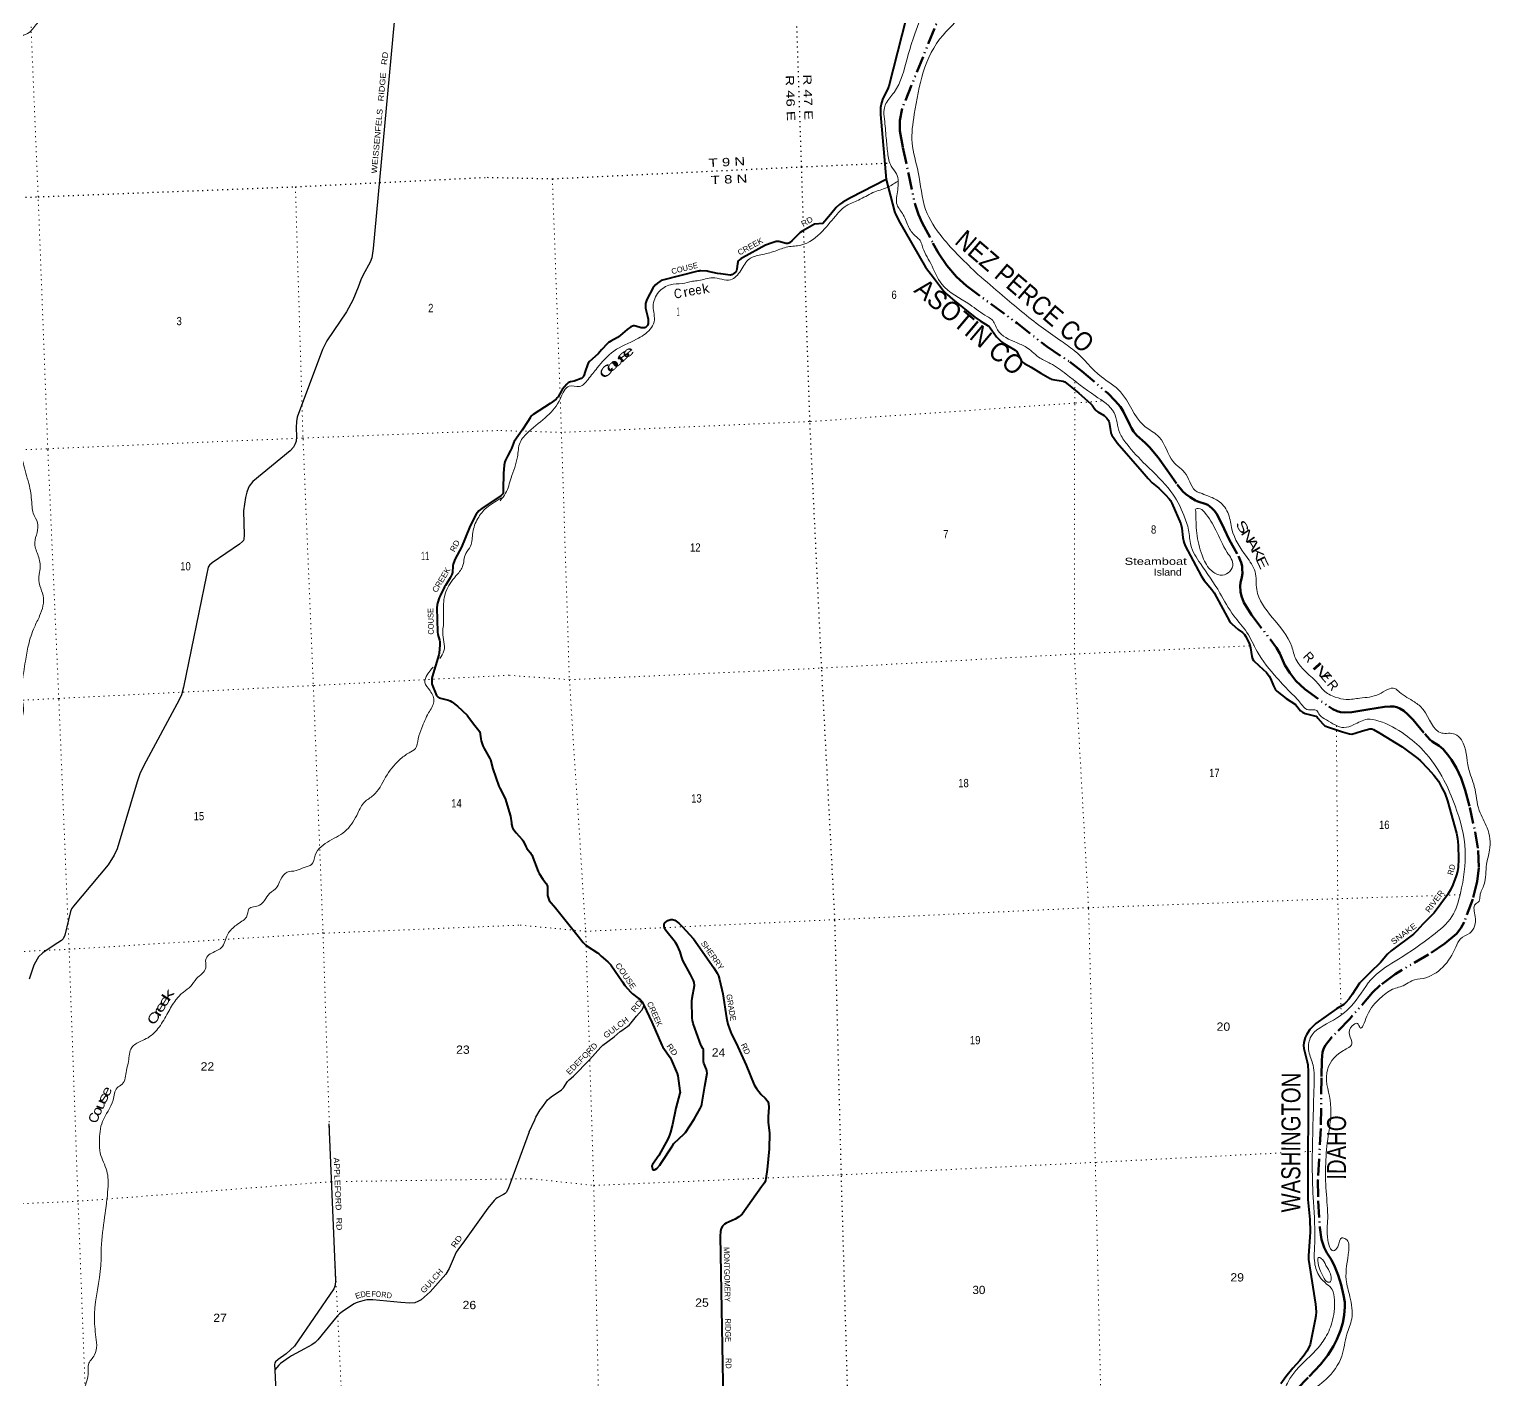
# Model space of a CAD drawing. Header units: feet. Extents: x 757852 to 1040949, y -536576 to -344549.
# Drawn here: x 1005393 to 1036220, y -476782 to -448286 of the extents above; entities that cross this region are included whole.
import ezdxf
from ezdxf.enums import TextEntityAlignment as Align

# ---------------------------------------------------------------- set-up
doc = ezdxf.new("R2010")
doc.units = ezdxf.units.FT
doc.header["$LTSCALE"] = 70
doc.linetypes.add('DASH_DOUBLE_DOT', pattern=[9.2, 5, -1.2, 0.3, -1.2, 0.3, -1.2])
doc.linetypes.add('DOTTED', pattern=[1.5, 0.3, -1.2])
for name, color, linetype, lineweight in [('10', 7, 'DASH_DOUBLE_DOT', 70), ('26', 7, 'Continuous', 40), ('29', 7, 'Continuous', 25), ('39', 7, 'Continuous', 13), ('6', 7, 'DOTTED', 25), ('7', 7, 'DOTTED', 13)]:
    doc.layers.add(name, color=color, linetype=linetype, lineweight=lineweight)
for name, color, linetype in [('12', 7, 'Continuous'), ('27', 7, 'Continuous'), ('30', 7, 'Continuous'), ('41', 7, 'Continuous'), ('42', 7, 'Continuous')]:
    doc.layers.add(name, color=color, linetype=linetype)

msp = doc.modelspace()

# ---------------------------------------------------------------- linework, layer by layer
at = {"layer": '10'}
for points in [[(1025209.83, -446479.5), (1023807.53, -449955.2)], [(1023807.53, -449955.2), (1023752.93, -450214.19), (1023757.72, -450429.3), (1023818.71, -450784.63), (1023938.26, -451327.76), (1024076.96, -451984.03), (1024146.4, -452192.47), (1024229.11, -452373.15), (1024453.38, -452797.05), (1024571.55, -453007.92), (1024749.18, -453268.63), (1024951.62, -453510.1), (1025159.77, -453701.64), (1026233.19, -454489.96), (1026855.29, -454981.7), (1027344.13, -455306.75), (1027595.66, -455501.15), (1028140.06, -455967.54), (1028301.02, -456126.46), (1028407.59, -456255.27), (1028470.34, -456360.49), (1028606.04, -456632.15), (1028643.34, -456700.87), (1028686.13, -456770.6), (1028721.16, -456817.42), (1028756.79, -456859.17), (1028932.07, -457010.47), (1029021.19, -457105.24), (1029204.34, -457323.12), (1029392.66, -457587.4), (1029606.96, -457890.54), (1029724.51, -458038.64), (1029791.51, -458095.93), (1029876.37, -458159.2), (1029991.3, -458230.01), (1030011.94, -458240.3), (1030026.25, -458246.39), (1030038.74, -458251.12), (1030061.65, -458258.96), (1030199.3, -458298.58), (1030255.03, -458322.04), (1030337.45, -458389.72), (1030384.27, -458439.76), (1030432.39, -458503.76), (1030493.62, -458606.46), (1030597.21, -458828.79), (1030700.42, -459050.49), (1030901.13, -459406.73), (1030956.06, -459536.08), (1030974.23, -459615.18), (1030975.44, -459672.48), (1030981.54, -459770), (1030967.96, -459844.66), (1030940.3, -459969.03), (1030934.32, -460030.28), (1030944.01, -460155.7), (1030961.19, -460246.22), (1031013.44, -460384.71), (1031176.41, -460642.85), (1031702.13, -461339.51), (1031771.46, -461456.39), (1031875.49, -461702.88), (1031981.19, -461869.27), (1032111.34, -462033.75), (1032299.6, -462210.83), (1032801.73, -462579.15)], [(1032801.73, -462579.15), (1032887.52, -462629.07), (1032982.91, -462673.76), (1033051.57, -462694.8), (1033125.7, -462702.82), (1033290.68, -462692.68), (1033629.96, -462638.47), (1033981.96, -462584.03), (1034097.89, -462574.26), (1034173.7, -462577.23), (1034238.46, -462590.29), (1034305.65, -462617.57), (1034383.09, -462667.26), (1034469.42, -462744.14), (1034583.16, -462860.9), (1034826.61, -463156.25), (1034935.82, -463273.27), (1034986.21, -463314.89), (1035130.56, -463405.48), (1035214.56, -463480.09), (1035337.27, -463621.56), (1035391, -463701.26), (1035494.62, -463880.07), (1035594.81, -464088.72), (1035682.67, -464341.14), (1035777.91, -464705.55), (1035889.15, -465220.83), (1035953.78, -465617.76), (1035968.49, -465979.75), (1035933.78, -466270.19), (1035839.28, -466643.15), (1035658.74, -467125.05), (1035589.48, -467253.92), (1035494.67, -467375.96), (1035254.62, -467577.87), (1034909.46, -467806.79), (1034201.34, -468221.52), (1033889.25, -468456.82), (1033726.77, -468610.77), (1033247.05, -469166.42), (1032863.72, -469561.29), (1032732.39, -469721.17), (1032697.34, -469786.39), (1032673.24, -469868.36), (1032655.1, -470035.21), (1032650.87, -470407.9), (1032635.17, -471477.55), (1032575.71, -472571.99), (1032578.45, -473007.14), (1032617.56, -473572.08), (1032649.07, -473820.55), (1032704.16, -473991.06)], [(1032704.16, -473991.06), (1032760.33, -474103.34), (1032863.46, -474252.42), (1032931.81, -474400.35), (1033000.37, -474576.11), (1033066, -474779.63), (1033117.03, -474996.34), (1033140.41, -475148.09), (1033144.99, -475242.02), (1033131.53, -475418.31), (1033098.67, -475578.24), (1033051.64, -475740.39), (1032974.46, -475933.01), (1032901.49, -476072.27), (1032780.1, -476261.77), (1032625.62, -476457.94), (1032371.53, -476731.3), (1032107.9, -477002.43)]]:
    msp.add_lwpolyline(points, dxfattribs=at)
at = {"layer": '26'}
for points in [[(1023979.59, -447695.71), (1023521.75, -449485.3), (1023493.65, -449559.97), (1023399.37, -449745.53), (1023366.33, -449837.43), (1023348.38, -449936.87), (1023345.83, -449977.69), (1023346.52, -450085.15), (1023464.91, -451456.96)], [(1023464.91, -451456.96), (1022718.32, -451841.75), (1022554.81, -451933.85), (1022479.98, -451984.39), (1022412.03, -452048.66), (1022290.1, -452193.67), (1022131.65, -452381.8), (1021957.51, -452401.76), (1021712.14, -452539.77), (1021655.89, -452574.65), (1021486.67, -452741.06), (1021429.13, -452789.79), (1021414.47, -452796.82), (1021395.98, -452805.1), (1021380.05, -452808.3), (1021358.3, -452807.67), (1021202.15, -452764.75), (1021178.62, -452762.38), (1021147.38, -452768.11), (1021065.79, -452791.07), (1020919.44, -452842.6), (1020435.39, -453106.79), (1020408.45, -453123.01), (1020365.27, -453160.37), (1020351.58, -453174.09), (1020341.05, -453192.26), (1020335.65, -453206.61), (1020329.66, -453230.12), (1020316.2, -453348.52), (1020308.49, -453377.45), (1020306, -453386.79), (1020300.59, -453396.68), (1020293.25, -453407.2), (1020255.01, -453441.64), (1020236.84, -453456), (1020220.27, -453465.57), (1020208.8, -453470.03), (1020200.83, -453471.63), (1020193.82, -453472.27), (1020177.05, -453472.28), (1019979, -453449.94), (1019912.71, -453439.05), (1019713.2, -453395.11), (1019692.13, -453392.28), (1019555.12, -453385.54), (1019540.46, -453385.54), (1019521.2, -453388.03), (1019494.56, -453393.19), (1018750.07, -453580.83), (1018724.56, -453590.27), (1018693.96, -453606.86), (1018644.24, -453641.3), (1018602.17, -453677.01), (1018560.04, -453725.84), (1018543.52, -453751), (1018425.76, -453975.42), (1018410.3, -454013.14), (1018393.73, -454074.37), (1018388.63, -454119.01), (1018392.22, -454173.39), (1018436.08, -454342.63), (1018446, -454403.48), (1018447.27, -454494.05), (1018443.81, -454513.09), (1018438.35, -454531.04), (1018429.43, -454542.52), (1018405.2, -454565.48), (1018387.36, -454578.24), (1018372.06, -454583.34), (1018333.78, -454587.11), (1018300.67, -454584.62), (1018184.01, -454550.81), (1018155.97, -454545.71), (1018141.56, -454547.42), (1018115.17, -454552.09), (1018084.58, -454568.67), (1018005.37, -454620.32), (1017855.74, -454751.72), (1017802.09, -454789.89), (1017660.69, -454865.25), (1017627.54, -454885.66), (1017612.24, -454897.14), (1017591.32, -454915.52), (1017464.27, -455052.69)], [(1023464.91, -451456.96), (1023644.78, -452134.13), (1023663.92, -452188.98), (1023703.43, -452266.8), (1023734.02, -452325.48), (1024296.52, -453304.76), (1024484.91, -453552.56)], [(1024484.91, -453552.56), (1024679.11, -453808), (1024752.62, -453885.55), (1024867.68, -453978.37), (1025337.31, -454359.96)], [(1025337.31, -454359.96), (1025377.89, -454392.93), (1025448.68, -454439.17), (1025619.51, -454543.77), (1025641.19, -454560.35), (1025660.31, -454584.59), (1025699.54, -454637.12), (1025794.64, -454776.51), (1025847.71, -454833.34), (1025903.8, -454881.81), (1025962.26, -454921.47), (1026185.81, -455056.51), (1026201.49, -455067.41), (1026214.86, -455080.81), (1026244.57, -455130.85), (1026316.22, -455274.06), (1026327.69, -455291.92), (1026342.95, -455308.28), (1026382.51, -455336.57), (1026523.26, -455418.3)], [(1017464.27, -455052.69), (1017389.66, -455133.24), (1017210.03, -455298.33), (1017185.25, -455328.95), (1017166.68, -455365.94), (1017120.87, -455505.87), (1017088.91, -455599.38), (1017079.99, -455615.96), (1017067.24, -455628.72), (1017053.22, -455641.47), (1017033.4, -455653.44), (1016884.62, -455710.7), (1016810.36, -455725.02), (1016788.69, -455731.4), (1016763.19, -455745.43), (1016733.87, -455773.5), (1016636.98, -455889.58), (1016618.27, -455916.54), (1016550.12, -456041.37), (1016531.17, -456066.89), (1016508.85, -456091.76), (1016384.04, -456181.56), (1016022.5, -456413.86), (1016002.1, -456429.17), (1015984.97, -456444.12), (1015956.21, -456484.02), (1015910.53, -456561.12), (1015790.15, -456745.96), (1015622.84, -456983.41), (1015612.64, -456999.99), (1015604.36, -457017.37), (1015565.47, -457133.93), (1015545.46, -457178.03), (1015479.12, -457296.77), (1015439.26, -457378.86), (1015425.24, -457415.85), (1015410.99, -457481.85), (1015398.86, -457659.01), (1015387.9, -457990.78), (1015389.78, -458046.95), (1015386.67, -458071.86), (1015379.02, -458088.44), (1015366.91, -458103.75), (1015347.18, -458121.67)], [(1026523.26, -455418.3), (1026726.55, -455542.35), (1026924.96, -455656.11), (1026950.46, -455666.31), (1026984.22, -455676.23), (1027202.46, -455713.03), (1027216.9, -455718.61), (1027233.47, -455728.82), (1027532.48, -455966.99), (1027776.71, -456179.66), (1027814.81, -456219.94), (1027867.08, -456302.85), (1027877.28, -456315.61), (1027892.35, -456332.41), (1027933.37, -456361.53), (1028062.51, -456433.1), (1028096.55, -456463.58), (1028120.77, -456492.92), (1028156.47, -456543.94), (1028165.39, -456559.25), (1028172.06, -456584.05), (1028203.28, -456795.89), (1028210.65, -456821.39), (1028229.77, -456853.28), (1028343.22, -457014.1), (1028864.77, -457616.43)], [(1028864.77, -457616.43), (1028995.42, -457767.31), (1029080.74, -457856.56), (1029219.32, -457972.63), (1029357.38, -458107.86), (1029436.42, -458192.05), (1029464.47, -458230.32), (1029494.95, -458282.66), (1029682.58, -458724.2), (1029706.69, -458812), (1029728.47, -459013.88), (1029748.75, -459109.22), (1029776.35, -459182.98), (1030112.08, -459817.19), (1030174.71, -459916.67), (1030333.78, -460106.11), (1030384.9, -460179.47), (1030712.53, -460775.19), (1030735.48, -460808.35), (1030755.89, -460828.94), (1030894.61, -460950.78), (1030986.62, -461016.28), (1031024.75, -461056.85), (1031046.54, -461088.99), (1031077.14, -461140.02), (1031131.95, -461263.75), (1031150.73, -461337.79), (1031180.4, -461521.43), (1031193.15, -461567.35), (1031215.88, -461602.72), (1031332.25, -461717.28), (1031489.7, -461858.57), (1031547.55, -461934.73), (1031576.87, -461987.03), (1031639.76, -462138.7), (1031666.11, -462196.23), (1031681.41, -462226.85), (1031705.95, -462254.96), (1031907.96, -462406.8), (1032101.2, -462536.84), (1032210.46, -462664.39), (1032249.22, -462696.52), (1032302.25, -462725.62), (1032359.22, -462741.01), (1032527.35, -462781.51), (1032559.77, -462804.71), (1032575.07, -462820.02), (1032675.51, -462945.21), (1032722.95, -462980.74), (1032796.41, -463015.44), (1033093.18, -463108.98)], [(1015347.18, -458121.67), (1014938.55, -458397.48), (1014907.71, -458422.62), (1014878.31, -458450.67), (1014850.56, -458480.81), (1014822.8, -458519.22), (1014790.87, -458566.01), (1014682.21, -458797.53), (1014509.82, -459211.27), (1014377.6, -459463.44), (1014342.65, -459551.6), (1014333.2, -459576.42), (1014327.07, -459611.23), (1014320.5, -459751.9), (1014316.66, -459769.07), (1014309.58, -459789.16), (1014272.99, -459859.46), (1014170.62, -460020.57), (1014153.67, -460051.54), (1014060.36, -460239.46), (1014042.65, -460282.67), (1014010.75, -460371.84), (1014003.66, -460397.84), (1013996.57, -460432.11), (1013991.75, -460496.7), (1014002.23, -461004.31), (1014009.56, -461053.8), (1014047.36, -461176.71), (1014053.26, -461205.08), (1014055.84, -461225.81), (1014056.81, -461236.99), (1014056.81, -461278.36), (1014041.37, -461453), (1014034.95, -461486.96), (1013893.16, -461952.47), (1013886.72, -461988.67), (1013881.99, -462035.95), (1013881.99, -462078.5), (1013884.35, -462097.41), (1013891.29, -462121.13), (1013985.09, -462345.66), (1014000.7, -462365.1), (1014020.78, -462381.65), (1014040.86, -462393.47), (1014064.72, -462401.91), (1014238.24, -462441.8), (1014272.96, -462454.33), (1014303.67, -462474.42), (1014425.97, -462569.67), (1014627.31, -462759.26), (1014645.89, -462783.06), (1014760.17, -462942.84), (1014874.18, -463085.46), (1014888.35, -463104.37), (1014897.04, -463124.15), (1014901.35, -463138.65), (1014907.25, -463162.28), (1014916.39, -463258.17), (1014924.97, -463298.2), (1014937.96, -463340.75), (1014961.59, -463408.12), (1014989.7, -463465.13), (1015109.12, -463670.95), (1015121.63, -463703), (1015172.65, -463888.19), (1015300.09, -464256.42), (1015317.71, -464302.22), (1015426.38, -464506.69), (1015439.48, -464540.04), (1015535.9, -464870.89), (1015541.84, -464892.88), (1015561.91, -465030.84), (1015566.65, -465061.89), (1015575.81, -465108.88), (1015579.35, -465121.88), (1015584.08, -465134.88), (1015594.99, -465152.48), (1015660.69, -465239.44)], [(1033093.18, -463108.98), (1033239.26, -463152.95), (1033290.26, -463158.06), (1033382.05, -463135.1), (1033514.63, -463091.72), (1033671.62, -463050.09), (1033708.41, -463050.9), (1033744.1, -463061.11), (1033883.65, -463141.33), (1034351.43, -463428.79), (1034681.1, -463672.13), (1034739.05, -463722.97), (1034895.28, -463886.44), (1035018.37, -464022.83), (1035114.55, -464154.32), (1035190.1, -464290.17), (1035249.68, -464404.34), (1035305.83, -464565.44), (1035499.54, -465247.8), (1035521.22, -465359.78), (1035534.25, -465503.71), (1035540.21, -465800.77), (1035531.42, -465966.98), (1035516.12, -466058.82), (1035489.51, -466145.93), (1035421.78, -466336.91), (1035373.34, -466441.51), (1035304.22, -466551.9), (1035023.45, -466926.94), (1034784.34, -467166.01), (1034720.62, -467237.49), (1034658.66, -467312.87), (1034588.04, -467380.36), (1034118.89, -467729.88), (1034044.15, -467801.64), (1033895.34, -467977.4), (1033679.3, -468185.56), (1033453.82, -468412.12), (1033296.63, -468654.71), (1033232.88, -468741.45), (1033158.42, -468829.84), (1033118.15, -468866.46), (1032969.65, -468952.72), (1032532.12, -469266.79), (1032465.43, -469325.69), (1032404.24, -469392.02), (1032353.24, -469466.01), (1032331.57, -469503), (1032306.87, -469559.62), (1032275.48, -469666.28), (1032267.83, -469732.61), (1032274.61, -469795.71), (1032350.13, -470070.33), (1032362.17, -470138.26), (1032369.12, -470276.56), (1032363.45, -472980.19), (1032401.75, -473402.69), (1032411.88, -473660.25), (1032404.17, -473774.18), (1032374.89, -474158.79), (1032374.91, -474243.21), (1032398.36, -474378.93), (1032521.91, -475186.19), (1032534.26, -475346.62), (1032529.16, -475433.36), (1032518.84, -475513.68), (1032411.85, -476037.5), (1032385.11, -476100.51), (1032339.21, -476182.15), (1032285.67, -476261.24), (1032196.18, -476376.2), (1032044.88, -476537.98), (1031894.26, -476719.83), (1031792.74, -476867.87)], [(1015660.69, -465239.44), (1015790.83, -465384.47), (1015809.95, -465413.97), (1015866.05, -465533.72), (1015887.52, -465570.02), (1015968.04, -465666.39), (1015975.69, -465676.59), (1015990.51, -465705.12), (1016126.87, -466056.01), (1016148.43, -466100.74), (1016222.85, -466221.47), (1016295.04, -466312.5), (1016304.93, -466326.21), (1016315.6, -466350.9), (1016323.09, -466373.73), (1016324.36, -466395.41), (1016321.46, -466525.44), (1016324.69, -466562.84), (1016329.46, -466584.21), (1016342.54, -466629.17), (1016350.19, -466648.31), (1016362.44, -466668.66), (1016496.21, -466822.81), (1016945.18, -467388.07), (1017079.74, -467556.89), (1017125.19, -467602.91), (1017162.6, -467632.15), (1017380.19, -467777.06), (1017407.38, -467796.71), (1017453.45, -467840.97)], [(1019465.72, -469458.62), (1019397.34, -469267.39), (1019383.43, -469198.64), (1019376.74, -469145.39), (1019366.54, -468790.76), (1019373.27, -468729.93), (1019423.91, -468462.92), (1019421.36, -468401.69), (1019406.06, -468355.77), (1019342.44, -468230.86), (1019181.81, -467935.02), (1019151.09, -467853.16), (1019121.42, -467752.28), (1019069.5, -467628.65), (1019026.45, -467556.65), (1018819.06, -467304.57), (1018795.4, -467262.54), (1018787.75, -467216.62), (1018787.75, -467168.15), (1018801.56, -467142.48), (1018833.65, -467109.47), (1018861.69, -467089.06), (1018927.66, -467067.91), (1018963.68, -467068.65), (1019009.58, -467086.5), (1019091.17, -467145.18), (1019167.8, -467218.46), (1019401.68, -467481.69), (1019832.06, -468091.77), (1019900.71, -468202.7), (1019931.31, -468261.38), (1019950.8, -468336.81), (1020019.24, -468639.78), (1020102.58, -469147.12), (1020128.91, -469278.07), (1020160.51, -469376.14), (1020202.86, -469487.27), (1020305.22, -469676.53), (1020515.73, -470141.41), (1020682.41, -470557.55), (1020729.38, -470636.62), (1020833.92, -470761.31), (1020915.51, -470838.18), (1020956.78, -470889.71), (1020974.15, -470912.16), (1020986.9, -470952.98), (1020991.67, -471031.13), (1020978.33, -471232.44), (1020977.97, -471344.61), (1021003.97, -471577.03), (1020999.03, -471908.6), (1020957.52, -472347.86), (1020931.6, -472533.52), (1020920.6, -472575.6), (1020900.2, -472626.63), (1020839.19, -472713.39), (1020428.48, -473287.66), (1020363.48, -473344.81), (1020285.4, -473394.94), (1020095.76, -473474.93), (1020055.89, -473501.12), (1020014.17, -473541.26), (1019984.66, -473593.91), (1019970.82, -473653.52), (1019965.96, -473755.22), (1020035.09, -477609.2)], [(1017453.45, -467840.97), (1017597.97, -467960.63), (1017630.65, -467995.54), (1017660.44, -468029.51), (1017903.03, -468388.03), (1017958.12, -468462.59), (1018072.86, -468599.08), (1018114.43, -468639.97), (1018240.03, -468730.12), (1018269.19, -468754.71), (1018299.15, -468782.14), (1018318.27, -468807.65), (1018359.48, -468876.71), (1018522.33, -469238.76), (1018736.42, -469721.02), (1018758.95, -469763), (1018908.86, -469978.86), (1018934.03, -470024.62), (1019059.06, -470323.26), (1019072.35, -470369.68), (1019118.88, -470687.95), (1019120.16, -470710.92), (1019117.16, -470737.05), (1019033.27, -471051.21), (1018960.43, -471395.12), (1018918.73, -471560.49), (1018899.6, -471623), (1018869.91, -471691.42), (1018672.97, -472049.58), (1018536.74, -472240.98), (1018527.98, -472271.66), (1018530.53, -472304.83), (1018540.73, -472332.89), (1018549.65, -472349.48), (1018562.66, -472354.58), (1018577.7, -472354.58), (1018596.82, -472348.2), (1018627.42, -472327.79), (1018691.89, -472253.8), (1018717.94, -472220.64), (1018957.39, -471843.12), (1018992.03, -471798.4), (1019208.76, -471590.47), (1019233.29, -471562.63), (1019420.75, -471281.13), (1019546.6, -471055.97), (1019572.1, -470999.84), (1019582.3, -470964.13), (1019640.56, -470586.78), (1019689.54, -470309.96), (1019686.85, -470267.63), (1019676.65, -470234.46), (1019620.55, -470101.8), (1019612.91, -470066.08), (1019616.42, -469862.3), (1019615.45, -469844.12), (1019611.32, -469816.38), (1019602.71, -469793.09), (1019562.87, -469725.8), (1019557, -469713.9), (1019465.72, -469458.62)]]:
    msp.add_lwpolyline(points, dxfattribs=at)
at = {"layer": '29'}
for points in [[(1013435.52, -444404.86), (1012648.29, -452915.68), (1012616.54, -453109.17), (1012584.11, -453201.25), (1012435.12, -453468.52), (1012387.57, -453572.07), (1012331.88, -453725.74), (1012215.32, -454003.61), (1012081.5, -454246.14), (1011668, -454857.98), (1011576.31, -455044.51), (1011042.96, -456471.74), (1011030.11, -456559.89), (1011024.42, -456687.12), (1011033.4, -456887.24), (1011023.1, -456978.37), (1011002.56, -457036.99), (1010964.69, -457102.27), (1010895.33, -457180.1), (1010112.5, -457832.33), (1010033.61, -457925.21), (1010010.25, -457976.64), (1009981.99, -458054.67), (1009954.17, -458168.35), (1009915.64, -458450.62), (1009929.38, -458959.34), (1009918.38, -459046.05), (1009912.12, -459070.76), (1009891.09, -459096.48), (1009827.83, -459150.31), (1009252.37, -459542.73), (1009194.83, -459592.11), (1009178.48, -459613.15), (1009167.54, -459638.72), (1009129.32, -459806.84), (1008648.59, -462168.18), (1008602.54, -462332.1), (1008553.63, -462433.06), (1007810.44, -463819.45), (1007724.03, -463996.67), (1007670.25, -464166.54), (1007249.74, -465581.74), (1007187.25, -465715.87), (1007056.03, -465918.18), (1006326.85, -466788.09), (1006284.79, -466844.2), (1006262.65, -466899.74), (1006220.71, -467076.05), (1006141.92, -467402.37), (1006109.56, -467480.11), (1006073.59, -467511.67), (1005920.8, -467612.67), (1005679.66, -467774.68), (1005588.76, -467859.97), (1005558.16, -467910.28), (1005490.66, -468034.75), (1005389.94, -468331.1)], [(1015938.8, -471553.77), (1016057.83, -471295.9), (1016081.2, -471242.12), (1016171.28, -471086.48), (1016202.7, -471041.06), (1016327.13, -470877.4), (1016356.91, -470844.67), (1016399.82, -470809.6), (1016618.59, -470662.31), (1016661.02, -470621.89), (1016745.45, -470491.32), (1016780.99, -470451.9), (1016870.46, -470377.6), (1017209.26, -470031.47), (1017448.05, -469762.31), (1017492.46, -469720.12), (1017728.41, -469544.02), (1017856.38, -469436.06), (1017891.43, -469410.34), (1017971.59, -469356.83), (1018013.5, -469327.34), (1018053.81, -469293.44), (1018090.89, -469253.28), (1018199, -469110.01), (1018313.64, -468984.58), (1018342.37, -468936.91), (1018358.73, -468883.14)], [(1011713.36, -471380.85), (1011850.68, -474685.36), (1011843.23, -474783.81), (1011833.88, -474828.23), (1011814.74, -474861.41), (1010987.3, -476073.06), (1010812.53, -476233.19), (1010640.44, -476355.1), (1010583.88, -476401.64), (1010569.86, -476425.02), (1010564.47, -476464.82)], [(1015938.8, -471553.77), (1015496.56, -472753.47), (1015450.14, -472831.67), (1015431.45, -472852.71), (1015396.64, -472876.2), (1015262.06, -472946.22), (1015232.85, -472967.27), (1015198.47, -472997.26), (1015068, -473163.45), (1014538.63, -473900.72), (1014467.28, -473991.57), (1014396.85, -474087.46), (1014252.71, -474437.81), (1014182.75, -474556.12), (1013850.97, -474925.72), (1013656.92, -475097.09), (1013591.7, -475133.7), (1013526.08, -475157.88), (1013418.6, -475167.23), (1013227.69, -475153.82), (1012638.95, -475092.74), (1012582.28, -475092.14), (1012512.78, -475097.42), (1012455.98, -475106.44), (1012353.17, -475134.5), (1012290.81, -475158.21), (1012248.65, -475179.09), (1012105.59, -475271.64), (1011994.07, -475352.26), (1011937.28, -475391.67), (1011890.55, -475438.43), (1011788.88, -475556.35), (1011477.53, -475937.08), (1011420.92, -475992.51), (1011350.83, -476041.6), (1011199.69, -476129.84), (1010923.25, -476274.22), (1010879.07, -476302.43), (1010693.11, -476441.38), (1010658.64, -476474.61), (1010573.85, -476573.44)], [(1010564.47, -476464.82), (1010573.95, -476574.6), (1010787.69, -481374.87)]]:
    msp.add_lwpolyline(points, dxfattribs=at)
at = {"layer": '39'}
for points in [[(1023566.89, -435063), (1023802.34, -435637.81), (1024034.54, -436220.86), (1024184.79, -436503.27), (1024406.55, -437002.17), (1024669.12, -437538.12), (1024817.14, -437917.52), (1025104.51, -438976.67), (1025195.57, -439190.75), (1025189.97, -439514.46), (1025237.7, -439939.06), (1025295.15, -440040.39), (1025259.71, -440292.81), (1025362.32, -440887.04), (1025621.27, -441391.1), (1025763.44, -441734.71), (1025899.52, -442275.11), (1025898.34, -443201.42), (1025646.67, -444264.81), (1025290.58, -445331.51), (1024981.44, -446253.47), (1024578.69, -447154.14), (1024069.94, -448383), (1023916.4, -448884.02), (1023633.91, -449618.17), (1023462.94, -449855.44), (1023424.91, -449977.67), (1023431.81, -450180.35), (1023468.23, -450581.19), (1023499.96, -450900.1), (1023572.17, -451173.1), (1023685.03, -451335.76), (1023710.43, -451677.3), (1023698.1, -451988.68), (1023827.65, -452202.62), (1023947.8, -452469.16), (1024104.82, -452669.66), (1024185.13, -452745.77), (1024224.72, -452852.01), (1024406.84, -453229.67), (1024640.16, -453664.87), (1025231.18, -454093.87), (1025600.2, -454349.73), (1025695.84, -454411.02), (1025815.35, -454625.47), (1026227.72, -454903.18), (1026448.58, -455014.22), (1026716.85, -455227.1), (1026929.59, -455336.55), (1027262.88, -455562.16), (1027877.7, -456024.03), (1028275.77, -456376.65), (1028396.13, -456805.57), (1028542.64, -457036.69), (1028943.18, -457477.4), (1029474.61, -458039.75), (1029747.49, -458541.1), (1029845.81, -458852.86), (1029894.27, -459173.18), (1030094.96, -459559.92), (1030508.76, -460182.39), (1030800.69, -460662.72), (1031077.98, -461013.48), (1031291.42, -461413.6), (1031710.09, -461973.68), (1032020.58, -462304.71), (1032186.21, -462476.7), (1032373.91, -462647.58), (1032549.56, -462660.68), (1032610.61, -462753.8), (1032754.73, -462858.73), (1033122.98, -463020.4), (1033335.1, -462959.47), (1033612.99, -462847.07), (1033858.17, -462882.69), (1034414, -463173.14), (1034796.91, -463504.48), (1035231.61, -464128.56), (1035467.57, -464669.22), (1035680.57, -465614.7), (1035581.36, -466511.93), (1035401.34, -467006.28), (1034989.43, -467410.21), (1034272.53, -467907.87), (1033752.27, -468277.21), (1033326.32, -468840.24), (1032901.74, -469192.68), (1032413.98, -469568.4), (1032384.07, -469850.6), (1032471.44, -470144.88), (1032491.9, -470586.91)], [(1025404.09, -453459.53), (1024650.22, -452675.95), (1024300.75, -452092.3), (1024144.03, -451304.34), (1024014.01, -450685.45), (1024061.55, -450077.55), (1024666.61, -448408.72), (1025098.68, -447847.39), (1025126.67, -447567.29), (1025140.5, -447245.8), (1025336.84, -446834.82), (1025470.8, -446463.1), (1025693.47, -445976.6), (1025721.89, -445586.2), (1025838.12, -445379.79), (1025889.55, -445046.36), (1026085.53, -444549.19), (1026337.28, -443764.48), (1026415.58, -443405.62), (1026487.18, -442914.79), (1026467.81, -442613.04), (1026454.48, -441875.92), (1026397.89, -441554.02), (1026165.65, -441377.39), (1025960.4, -441059.05), (1025789.2, -440223.72), (1025858.55, -439530.51), (1025861.46, -439073.24), (1025528.72, -438027.61), (1025067.35, -436786.04), (1024852.55, -436279.73), (1024693.11, -436071.33), (1024349.98, -435375.08), (1024234.42, -435046.98)], [(1011421.07, -435602.2), (1011266.38, -435772.32), (1011143.02, -436018.61), (1010935.24, -436144.99), (1010797.81, -436285.38), (1010657.08, -436461.97), (1010412.94, -436571.36), (1010283.75, -436723.55), (1010213.8, -436936.19), (1010194.37, -437173.44), (1010041.05, -437526.91), (1010037.34, -437645.36), (1010103.55, -437962.37), (1009945.65, -438285.88), (1009751.19, -438582.37), (1009682.03, -438939.41), (1009457.41, -439333.06), (1009182.97, -439738.19), (1009147.53, -439975.91), (1009077.68, -440296.86), (1008964.92, -440470.64), (1008706.97, -440590.46), (1008649.21, -440812.78), (1008588.64, -440993.05), (1008559.32, -441236.61), (1008490.38, -441294.78), (1008348.25, -441399.2), (1008295.64, -441577.24), (1008193.88, -441698.54), (1008187.61, -441891.28), (1008052.61, -442053.66), (1007932.37, -442151.43), (1007925.21, -442298.06), (1007854.61, -442580.93), (1007861.49, -442729.16), (1007889.37, -443031.23), (1007920.03, -443166.74), (1007861.74, -443258.69), (1007890.4, -443394.25), (1007817.1, -443641.09), (1007714.41, -443714.28), (1007617.78, -443893.6), (1007596.65, -444042.65), (1007590.1, -444221.36), (1007519.1, -444379.87), (1007471.77, -444623.95), (1007395.64, -444724.45), (1007428.49, -444869.92), (1007502.82, -444986.1), (1007362.28, -445172.72), (1007244.44, -445497.07), (1007134.93, -445734.94), (1007007.1, -445957.29), (1006956.67, -446247.59), (1006899.17, -446379.64), (1006907.81, -446515.78), (1006836.5, -446658.26), (1006730.44, -446661.34), (1006709.04, -446796.36), (1006622.1, -447165.95), (1006523.18, -447226.99), (1006359.02, -447434.35), (1006179.8, -447587.99), (1006099.98, -447704.64), (1005951.01, -447869.43), (1005832.97, -447977.17), (1005583.84, -448138.86), (1005389.82, -448355.1), (1005237.14, -448431.75), (1005070.05, -448591.05), (1004952.04, -448700.79), (1004957.41, -448977.44), (1004933.46, -449291.04), (1004846.78, -449570.37), (1004593.72, -450149.38), (1004457.77, -450572.55), (1004298.31, -450815.87), (1004197.97, -451113.64), (1004149.64, -451512.2), (1004117.36, -451912.3), (1004088.68, -452085.63), (1004120.24, -452473.84), (1004098.33, -452789.39), (1004107.75, -453172.23), (1004138.62, -453422.06), (1004174.35, -453509.28), (1004185.88, -453793.77), (1004485.1, -453943.54), (1004636.18, -453991.3), (1004622.16, -454300.6), (1004572.06, -454504.64)], [(1023705.08, -451498.76), (1023488.41, -451622.45), (1023188.35, -451733.98), (1022882.61, -451891.9), (1022627.09, -452009.18), (1022435.01, -452187.38), (1022125.29, -452543.99), (1021667.77, -452841.98), (1021394.04, -452877.98), (1021124.97, -452965.87), (1020823.39, -453047.4), (1020582.19, -453129.87), (1020399.79, -453379.75), (1020186.26, -453571.07), (1019808.06, -453530.2), (1019511.37, -453589.43), (1019383.39, -453603.97), (1019162.53, -453651.31), (1018916.38, -453675.88), (1018672.73, -453828.64), (1018553.57, -454135.45), (1018574.05, -454459.2), (1018491.5, -454615.77), (1018200.64, -454829.08), (1017726.43, -455075.79), (1017372.47, -455432.65), (1017179.63, -455675.05), (1017000.07, -455822.53), (1016782.49, -455815.58), (1016596.79, -456079.66), (1016319.68, -456444.64), (1015928.18, -456775.35), (1015744.87, -457007.23), (1015691.91, -457310.66), (1015555.58, -457754.67), (1015441.24, -458077.27), (1015324.49, -458233.59)], [(1029795.6, -480536.22), (1029911.93, -480331.81), (1029969.77, -480124.36), (1030151.56, -480020.87), (1030666.19, -479619.73), (1031114.21, -479213.97), (1031239.9, -478916.85), (1031280.6, -478728.32), (1031476.38, -478385.54), (1031745.11, -477776.39), (1031990.5, -477380.95), (1032747.85, -476768.96), (1033077.24, -476285.03), (1033184.37, -475820.46), (1033286.67, -475498.47), (1033248.73, -475029.26), (1033170.25, -474672.38), (1033223.4, -474056.18), (1033164.76, -473812.56), (1033078.97, -473786.86), (1032994.04, -473975.64), (1032899.8, -474060.64), (1032785.9, -473837.89), (1032780.67, -473379.03), (1032747.48, -472805.32), (1032790.74, -471638.28), (1032843.15, -470967.99), (1032759.35, -470308.64), (1033111.42, -469835.59), (1033293.19, -469692), (1033241.3, -469502.17), (1033296.15, -469314.93), (1033406.25, -469265.21), (1033460.88, -469350.64), (1033607.68, -469112.6), (1033888.09, -468733.42), (1034145.97, -468543.85), (1034404.81, -468452.47), (1034557.12, -468362.51), (1034791.92, -468312.45), (1035484.53, -467653.63), (1035582.11, -467476.24), (1035775.33, -467360.13), (1035892.16, -467007.33), (1035897, -466746.45), (1035972.29, -466684.47), (1035994.38, -466565.06), (1036080.89, -466328.08), (1036129.86, -465906.57), (1036195.16, -465608.52), (1036145.09, -465137.92), (1035977.73, -464773.54), (1035873.26, -464261.61), (1035753.33, -463880.78), (1035600.05, -463279.1), (1035465.25, -463159.67), (1035186.47, -463135.78), (1034795.22, -462640.46), (1034610.04, -462479.49), (1034295.82, -462272.96), (1034199.47, -462197.67), (1033865.52, -462314.94), (1033459.51, -462399.78), (1033171.23, -462426.5), (1032941.49, -462378.07), (1032692.72, -462232.36), (1032587.71, -462105.39), (1032106.15, -461574.58), (1032022.42, -461312.19), (1031611.03, -460697.61), (1031283.42, -460108.83), (1031248.15, -459731.71), (1031067.08, -459414.14), (1030760.14, -458836.34), (1030687.8, -458521.25), (1030495.22, -458254.39), (1030249.58, -458130.57), (1030089.64, -458070.56), (1030030.14, -458047.53), (1029792.15, -457678.73), (1029520.93, -457407.86), (1029227.27, -456893.53), (1029163.93, -456834.61), (1028900.99, -456647.52), (1028408.18, -455934.84), (1028007.93, -455618.42), (1027432.67, -455064.31), (1027127.77, -454843.27), (1026739.68, -454568.33), (1025919.39, -453902.42), (1025404.09, -453459.53)], [(1004572.06, -454504.64), (1004614.74, -454744.1), (1004605.3, -455083.36), (1004662.27, -455336.44), (1004895.92, -455925.38), (1004948.65, -456166.55), (1005007.23, -456399.53), (1005016.36, -456664.04), (1005101.65, -456932.34), (1005208.91, -457198.01), (1005289.67, -457542.67), (1005408.2, -457976.49), (1005453.8, -458366.3), (1005476.38, -458498.03), (1005568.42, -458701.95), (1005558.34, -458904.83), (1005510.36, -459114.83), (1005571.32, -459367.8), (1005626.48, -459630.97), (1005601.46, -459786.14), (1005618.21, -460030.36), (1005686.24, -460234.99), (1005612.48, -460664.37), (1005500.97, -460902.29), (1005376.17, -461281.01), (1005310.67, -461619.89), (1005247.26, -462067.02), (1005239.71, -462400.21), (1005272.97, -462670.03), (1005139.04, -462990.84), (1004988.52, -463282.05), (1004982.52, -463488.82), (1004926.57, -463701.06), (1004826.52, -463910.56), (1004696.86, -464038.69), (1004569.6, -464393.41), (1004389.47, -464603.24), (1004403.4, -464805.42), (1004357.22, -465005.34), (1004301.6, -465131.32)], [(1015353.9, -458172.64), (1015208.24, -458263.36), (1015036.37, -458382.69), (1014854.59, -458610.62), (1014748.17, -458904.55), (1014699.74, -459194.8), (1014600.64, -459350.12), (1014529.97, -459628.98), (1014393.55, -459821.49), (1014179.77, -460154.65), (1014130.39, -460499.08), (1014127.46, -460864.22), (1014114.29, -461011.03), (1014141, -461404.55), (1014053.01, -461561.17)], [(1030000.82, -458460.02), (1030019.99, -458916.16), (1030130.35, -459385.69), (1030304.59, -459687.57), (1030515.63, -459803.12), (1030684.22, -459756.44), (1030779.11, -459605.24), (1030662.26, -459324.5), (1030421.2, -458855.61), (1030182.8, -458478.82), (1030045.92, -458397.58), (1029987.06, -458426.64), (1030000.82, -458460.02)], [(1013912.32, -461746.31), (1013787.3, -461907.11), (1013736.34, -462067.05), (1013847.89, -462244.33), (1013926.44, -462474.72), (1013816.89, -462710.58), (1013670.88, -463027.73), (1013597.23, -463256.53), (1013537.2, -463464.87), (1013408.73, -463550.85), (1013203.46, -463703.24), (1012908.27, -464070.86), (1012647.4, -464453.53), (1012465.91, -464593.19), (1012324.23, -464823.96), (1012086.87, -465179.87), (1011728.96, -465410.92), (1011426.52, -465714.56), (1011348.29, -465913.4), (1011189.26, -465972.18), (1011024.38, -466039.15), (1010832.87, -466074.81), (1010691.79, -466233.35), (1010620.59, -466381.85), (1010463.19, -466524.82), (1010355.81, -466666.35), (1010249.7, -466769.72), (1010026.99, -466848.4), (1009976.23, -467018.37), (1009875.85, -467107.53), (1009761.26, -467187.08), (1009580.86, -467382.88), (1009444.23, -467667.66), (1009210.49, -467796.81), (1009122.23, -467891.65), (1009116.11, -468092.4), (1008922.29, -468318.68), (1008799.25, -468478.71), (1008643.51, -468603.58), (1008486.5, -468766.6), (1008315.58, -469038.35), (1008133.23, -469340.51), (1007899.31, -469563.93), (1007744.59, -469638.63), (1007554.98, -469772.51), (1007486.54, -470063.34), (1007444.25, -470257.13), (1007351.72, -470544.64), (1007245.14, -470623.96), (1007160, -470879.17), (1006938.55, -471332.9), (1006872.75, -471760.05), (1006891.5, -472004.21), (1007028.84, -472375.31), (1007052.15, -472751.73), (1006983.66, -473349.45), (1006912.25, -474003.41), (1006903.35, -474370.74), (1006768.91, -475387.58), (1006793.43, -475826.15), (1006769.77, -476258.09), (1006641.59, -476462.39), (1006636.19, -476596.94), (1006596.95, -476844.8), (1006407.01, -477271.54), (1006295.52, -477820.36), (1006091.46, -478448.09), (1005857.83, -478996.46), (1005694.69, -479669.13), (1005757.89, -480553.87), (1005817.3, -480726.65), (1005909.08, -480916.54), (1005895.62, -481151.61), (1005841.24, -481341.74), (1005866.95, -481590.18)], [(1032491.9, -470586.91), (1032469.87, -471379.97), (1032455.12, -472276.9), (1032479.3, -473029.5), (1032507.98, -473910.19), (1032506.55, -474317.26), (1032611.87, -474608.61), (1032758.43, -474761.53), (1032875.07, -474879.89), (1032924.17, -475093.92), (1032868.52, -475581.93), (1032709.26, -475930.88), (1032487.27, -476205.17), (1031931.8, -476851.98), (1031789.83, -477152.6), (1031541.23, -477405.85), (1031370.28, -477683.22), (1031204.87, -477990.38), (1031044.2, -478469.71), (1030461.73, -479277.29), (1030045.86, -479603.23), (1029860.25, -479710.92), (1029584.65, -479947.51), (1029430.95, -480207.96), (1029245.71, -480560.24)], [(1032856.88, -474680.33), (1032838.14, -474548.96), (1032744.63, -474371.28), (1032640.4, -474220.21), (1032587.12, -474200.88), (1032572.32, -474265.79), (1032613.98, -474452.12), (1032688.72, -474616.72), (1032780.33, -474719.6), (1032823.59, -474724.16), (1032856.88, -474680.33)]]:
    msp.add_spline(points, degree=3, dxfattribs=at)
at = {"layer": '6'}
for points in [[(1021719.04, -452257.74), (1021684.31, -451189.11), (1021151.8, -435175.71)], [(1015051.59, -451410.65), (1016427.35, -451440.98), (1021684.31, -451189.11), (1023553.07, -451107.93)], [(983348.35, -452728.35), (983988.52, -452680.98), (989391.92, -452444.52), (994792.6, -452248.41), (1000171.09, -452012.93), (1005581.17, -451821.62), (1011006.87, -451609.79), (1015051.59, -451410.65)], [(1022813.9, -480844.94), (1022676.62, -477751.36), (1022522.19, -472458.32), (1022387.26, -467074.06), (1022107.43, -461767.36), (1021859.06, -456565.32), (1021726.74, -452494.35)]]:
    msp.add_lwpolyline(points, dxfattribs=at)
at = {"layer": '7'}
for p, q in [((1035573.26, -466548.22), (1035239.35, -466560.03)), ((1032299.56, -471970.06), (1032453.8, -471962.2)), ((1015982.23, -472539.78), (1012012.88, -472599.08))]:
    msp.add_line(p, q, dxfattribs=at)
for points in [[(1006772.41, -481550.4), (1006623.71, -478328.32), (1006422.57, -473014.73), (1006233.4, -467698.79), (1006017.07, -462427.76), (1005784.62, -457151.19), (1005581.17, -451821.62), (1005354.81, -446446.58), (1005146.72, -440980.75), (1004940.48, -435888.83)], [(1011006.87, -451609.79), (1011168.18, -456934.57), (1011385.11, -462133.37), (1011588.91, -467337.19), (1011763.04, -472603.06), (1012026.55, -478073.03), (1012140.23, -481315.59)], [(1016427.35, -451440.98), (1016618.94, -456792.27), (1016785.66, -462010.5), (1017129.99, -467319.93), (1017300.02, -472682.35), (1017419.64, -477963.13), (1017500.92, -481079.83)], [(1028127.82, -480608.79), (1028003.32, -477526.01), (1027879.97, -472211.33), (1027736.7, -466821.49), (1027436.48, -461469.72), (1027444.85, -456174.4), (1027447.59, -455704.93)], [(1028012.87, -456129.65), (1027444.85, -456174.4), (1021846.93, -456563.93), (1016618.94, -456792.27), (1015286.87, -456752.41)], [(983572.28, -457976.67), (984135.01, -457930.04), (989601.29, -457769.9), (994987.59, -457591.31), (1000390.97, -457364.09), (1005786.35, -457137.1), (1011165.75, -456912.58), (1015286.87, -456752.41)], [(1015514.36, -461917.45), (1016785.66, -462010.5), (1022107.43, -461767.36), (1027436.48, -461469.72), (1031222.62, -461291.52)], [(1015514.36, -461917.45), (1011385.11, -462133.37), (1006016.64, -462405.71), (1000642.21, -462680.24), (995209.89, -462860.16), (989803.05, -463073.35), (984387.19, -463312.45), (983801.69, -463353.43)], [(1032964.1, -462982.54), (1032992.8, -466631.82), (1033064.47, -469060.01)], [(1034989.08, -466568.88), (1032992.8, -466631.82), (1027736.7, -466821.49), (1022387.26, -467074.06), (1017129.99, -467319.93), (1015746.59, -467189.8)], [(984032.05, -468752.48), (984612.96, -468692.46), (990020.8, -468356.47), (995459.63, -468202.43), (1000882.67, -467956.58), (1006233.4, -467698.79), (1011606.59, -467360.12), (1015746.59, -467189.8)], [(1015982.23, -472539.78), (1017300.02, -472682.35), (1022522.19, -472458.32), (1027895.2, -472194.52), (1031798.17, -471995.61)], [(1011789.53, -472602.41), (1011762.31, -472602.82), (1006425.24, -473016.36), (1001893.27, -473203.25)]]:
    msp.add_lwpolyline(points, dxfattribs=at)

# ---------------------------------------------------------------- texts
at = {"layer": '10', "width": 0.8}
for s, p in [('WASHINGTON', (1032201.24, -473252.18)), ('IDAHO', (1033165.17, -472560.97))]:
    msp.add_text(s, height=400, rotation=89.88, dxfattribs=at).set_placement(p)
at = {"layer": '12'}
for s, rotation, width, p in [('NEZ PERCE CO', 319.446, 0.9, (1024891.2, -452795.46)), ('ASOTIN CO', 319.914, 0.95, (1024033.42, -453819.74))]:
    msp.add_text(s, height=400, rotation=rotation, dxfattribs=dict(at, width=width)).set_placement(p)
at = {"layer": '27'}
for s, rotation, width, p in [('RD', 29.356, 1.1, (1021715.96, -452457.31)), ('CREEK', 28.625, 1.05, (1020375.53, -453061.25)), ('RD', 61.808, 1.1, (1014362.47, -459328.31)), ('CREEK', 58.808, 1.05, (1013984.52, -460184.32)), ('COUSE', 91.183, 0.95, (1013927.17, -461058.51)), ('RD', 75.542, 0.95, (1035420.16, -466143.35)), ('RIVER', 53.18, 1.1, (1034923.24, -466938.27)), ('SNAKE', 36.686, 1.15, (1034169.75, -467604.7)), ('SHERRY', 305.201, 1.05, (1019552.4, -467573.9)), ('COUSE', 304.584, 1.1, (1017747.59, -468036.73)), ('RD', 304.779, 1.15, (1018829.42, -469741.75)), ('RD', 294.362, 1.05, (1020398.54, -469712.91)), ('MONTGOMERY', 271.028, 0.95, (1020042.39, -473981.04)), ('RIDGE', 271.028, 0.9, (1020069.31, -475491.63)), ('RD', 271.028, 0.8, (1020082.1, -476326.66))]:
    msp.add_text(s, height=120, rotation=rotation, dxfattribs=dict(at, width=width)).set_placement(p)
for s, rotation, p in [('COUSE', 14.146, (1018953.84, -453456.77)), ('CREEK', 294.218, (1018418.03, -468837.13)), ('GRADE', 279.329, (1020092.85, -468656.06))]:
    msp.add_text(s, height=120, rotation=rotation, dxfattribs=at).set_placement(p)
at = {"layer": '30'}
for s, rotation, width, p in [('WEISSENFELS   RIDGE   RD', 84.715, 1.2, (1012724.45, -451335.47)), ('RD', 51.462, 1.2, (1018166, -469041.72)), ('GULCH', 37.236, 1.1, (1017558.34, -469584.33)), ('EDEFORD', 45.613, 1.1, (1016788.31, -470358.09)), ('APPLEFORD   RD', 272.38, 1.15, (1011813.08, -472094.55))]:
    msp.add_text(s, height=120, rotation=rotation, dxfattribs=dict(at, width=width)).set_placement(p)
for s, rotation, width, p in [('RD', 54.321, 1.2, (1014455.89, -473898.22)), ('GULCH', 48.087, 1.1, (1013927.31, -474735.89)), ('E', 20.104, 1.1, (1012348.15, -475061.62)), ('D', 13.266, 0.9, (1012449.65, -475035.25)), ('E', 2.46, 0.75, (1012545.13, -475027.68)), ('F', 356.541, 0.8, (1012655.09, -475027.84)), ('O', 354.541, 0.7, (1012753.05, -475034.69)), ('R', 354.541, 0.75, (1012868.8, -475048.09)), ('D', 354.541, 0.75, (1012982.66, -475061.3))]:
    msp.add_text(s, height=120, rotation=rotation, dxfattribs=dict(at, width=width)).set_placement(p, align=Align.CENTER)
at = {"layer": '41'}
for s, rotation, width, p in [('C', 6.559, 0.85, (1019085.29, -453959.1)), ('r', 12.611, 1.15, (1019261.47, -453929.52)), ('e', 6.787, 0.85, (1019518.88, -453878.79)), ('k', 10.804, 1.1, (1019677.13, -453854.55)), ('e', 36.564, 1.7, (1018075.48, -455173.88)), ('o', 44.293, 2, (1017754.2, -455451.8)), ('u', 40.436, 2, (1017858.65, -455357.98)), ('s', 42.852, 2.25, (1017976.96, -455246.56)), ('C', 48.38, 1.65, (1017638.94, -455563.34)), ('S', 300.81, 1.55, (1030897.08, -458836.03)), ('N', 303.969, 1.5, (1031019.02, -459036.39)), ('A', 300.781, 1.45, (1031117.47, -459197.58)), ('K', 300.305, 1.5, (1031220.14, -459391.21)), ('E', 295.284, 1.5, (1031313.17, -459582.94)), ('I', 311.715, 2.2, (1032484.15, -461794.28)), ('V', 311.642, 1.8, (1032616.03, -461947.17)), ('k', 57.327, 1.75, (1008399.29, -468717.37)), ('e', 58.991, 1.5, (1008242.69, -468965.54)), ('e', 58.338, 1.55, (1008320.73, -468839.51)), ('C', 58.788, 1.35, (1008099.2, -469203.69)), ('r', 58.991, 1.7, (1008180.33, -469076.49)), ('e', 65.044, 1.35, (1007106.88, -470737.03)), ('o', 69.019, 1.2, (1006912.45, -471148.41)), ('u', 68.738, 1.4, (1006979.99, -471006.53)), ('s', 68.12, 1.5, (1007042.32, -470871.88)), ('C', 71.089, 1.1, (1006852.13, -471285.9))]:
    msp.add_text(s, height=200, rotation=rotation, dxfattribs=dict(at, width=width)).set_placement(p, align=Align.CENTER)
for s, rotation, p in [('e', 11.585, (1019386.28, -453900.62)), ('R', 311.721, (1032309.73, -461601.52)), ('E', 311.505, (1032678.69, -462017.07)), ('R', 308.45, (1032814.22, -462189.44))]:
    msp.add_text(s, height=200, rotation=rotation, dxfattribs=at).set_placement(p, align=Align.CENTER)
at = {"layer": '42'}
for s, width, p in [('Steamboat', 1.35, (1028497.64, -459587.14)), ('Island', 1.1, (1029112.29, -459814.88))]:
    msp.add_text(s, height=150, dxfattribs=dict(at, width=width)).set_placement(p)
at = {"layer": '6', "width": 1.35}
for s, rotation, p in [('R 46 E', 271.905, (1021344.78, -449258.12)), ('R 47 E', 271.905, (1021714.43, -449242.04)), ('T 9 N', 2.743, (1019725.95, -451194.05)), ('T 8 N', 2.743, (1019772.2, -451557.43))]:
    msp.add_text(s, height=175, rotation=rotation, dxfattribs=at).set_placement(p)
at = {"layer": '7'}
for s, width, p in [('2', 0.85, (1013807.12, -454256.33)), ('6', 0.85, (1023578.93, -453975.63)), ('3', 0.85, (1008500.76, -454530.88)), ('1', 0.4, (1019046.43, -454331.43)), ('7', 0.85, (1024671.35, -459026.34)), ('8', 0.85, (1029053.2, -458929.34)), ('11', 0.65, (1013655.43, -459487.51)), ('12', 0.85, (1019331.45, -459308.5)), ('10', 0.85, (1008578.5, -459704.13)), ('17', 0.85, (1030279.75, -464065.49)), ('18', 0.85, (1024988.66, -464279)), ('14', 0.85, (1014294.06, -464706.54)), ('13', 0.85, (1019355.18, -464602.19)), ('15', 0.85, (1008861.13, -464976.85)), ('16', 0.85, (1033863.32, -465159.98)), ('20', 1.1, (1030437.24, -469418.52)), ('23', 1.1, (1014396.85, -469904.65)), ('24', 1.1, (1019789.73, -469962.45)), ('19', 0.85, (1025234.27, -469703.73)), ('22', 1.1, (1009007.93, -470257.82)), ('29', 1.1, (1030728.29, -474708.61)), ('30', 1.05, (1025286.97, -474973.89)), ('26', 1.1, (1014533.36, -475292.32)), ('25', 1.1, (1019439.85, -475241.91)), ('27', 1.1, (1009274.99, -475563.48))]:
    msp.add_text(s, height=175, dxfattribs=dict(at, width=width)).set_placement(p)

doc.saveas('drawing.dxf')
